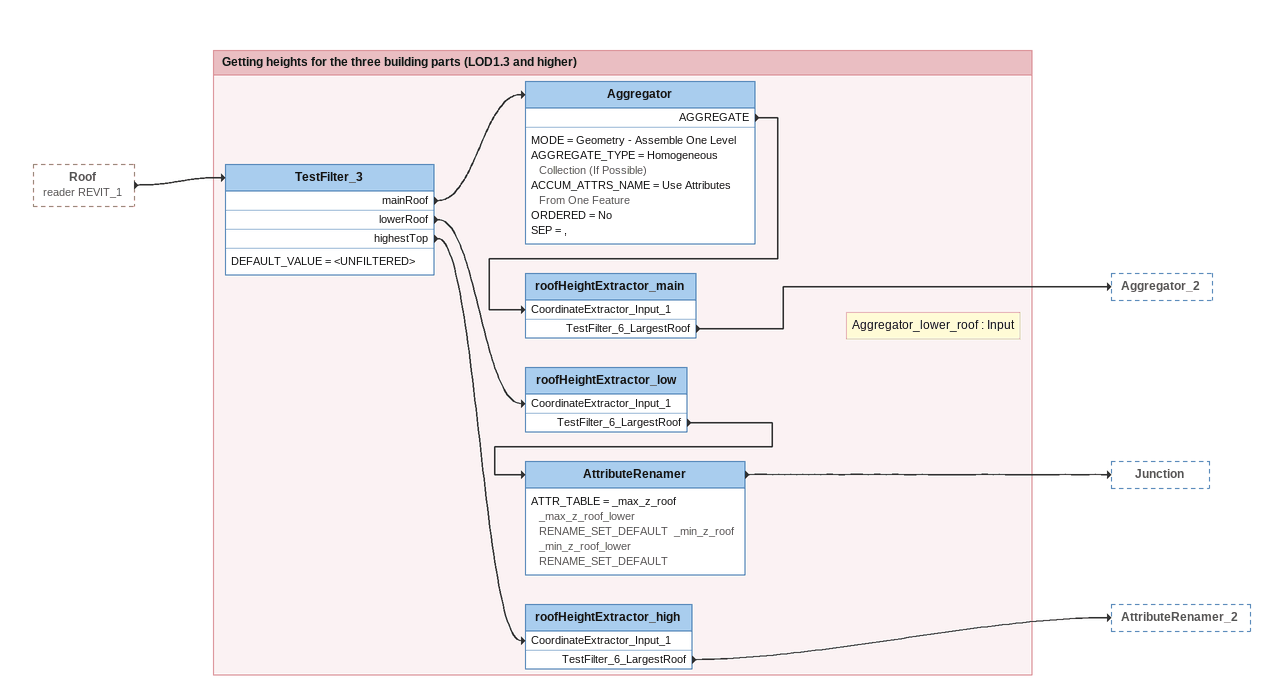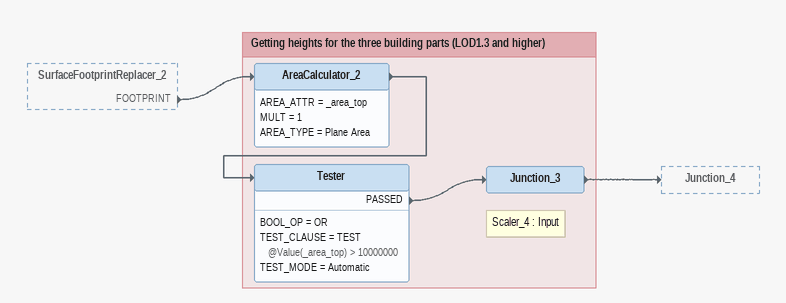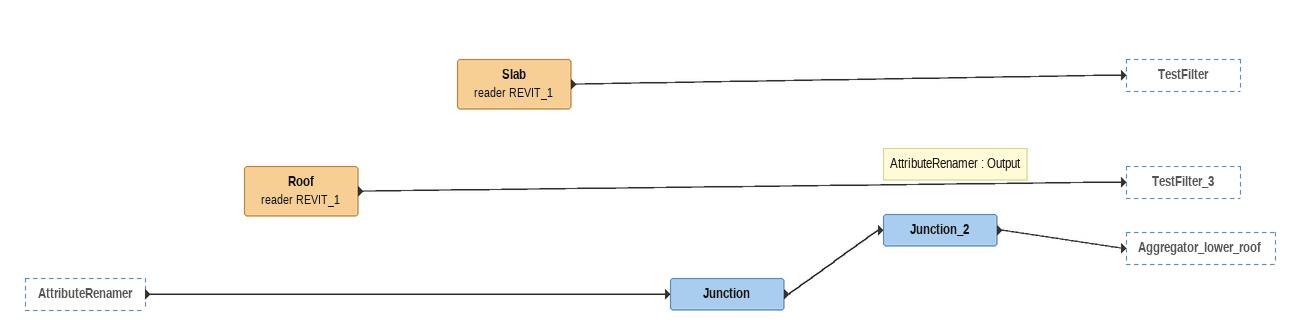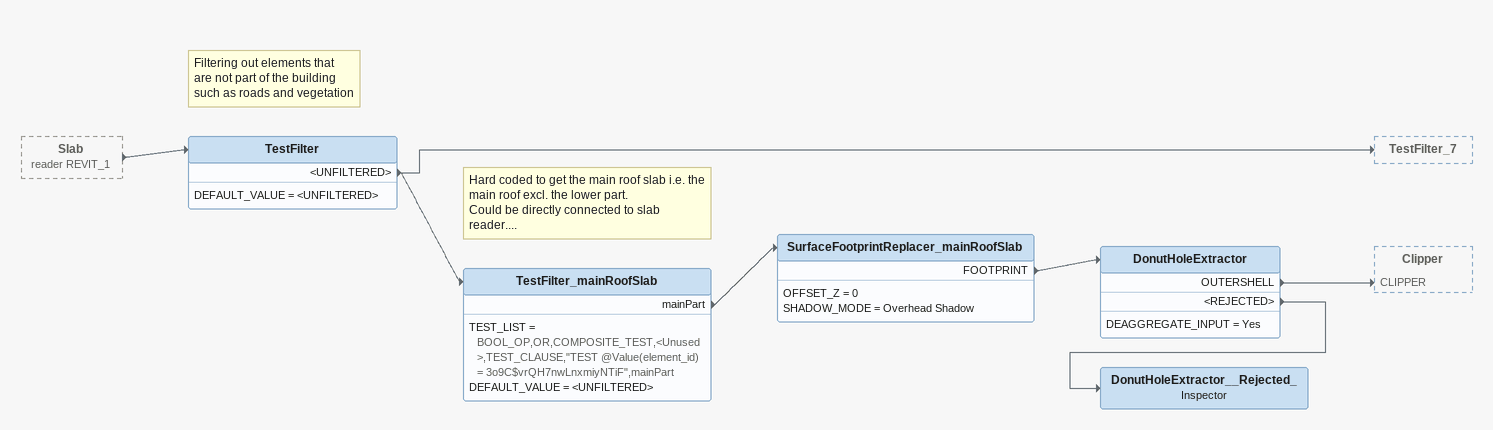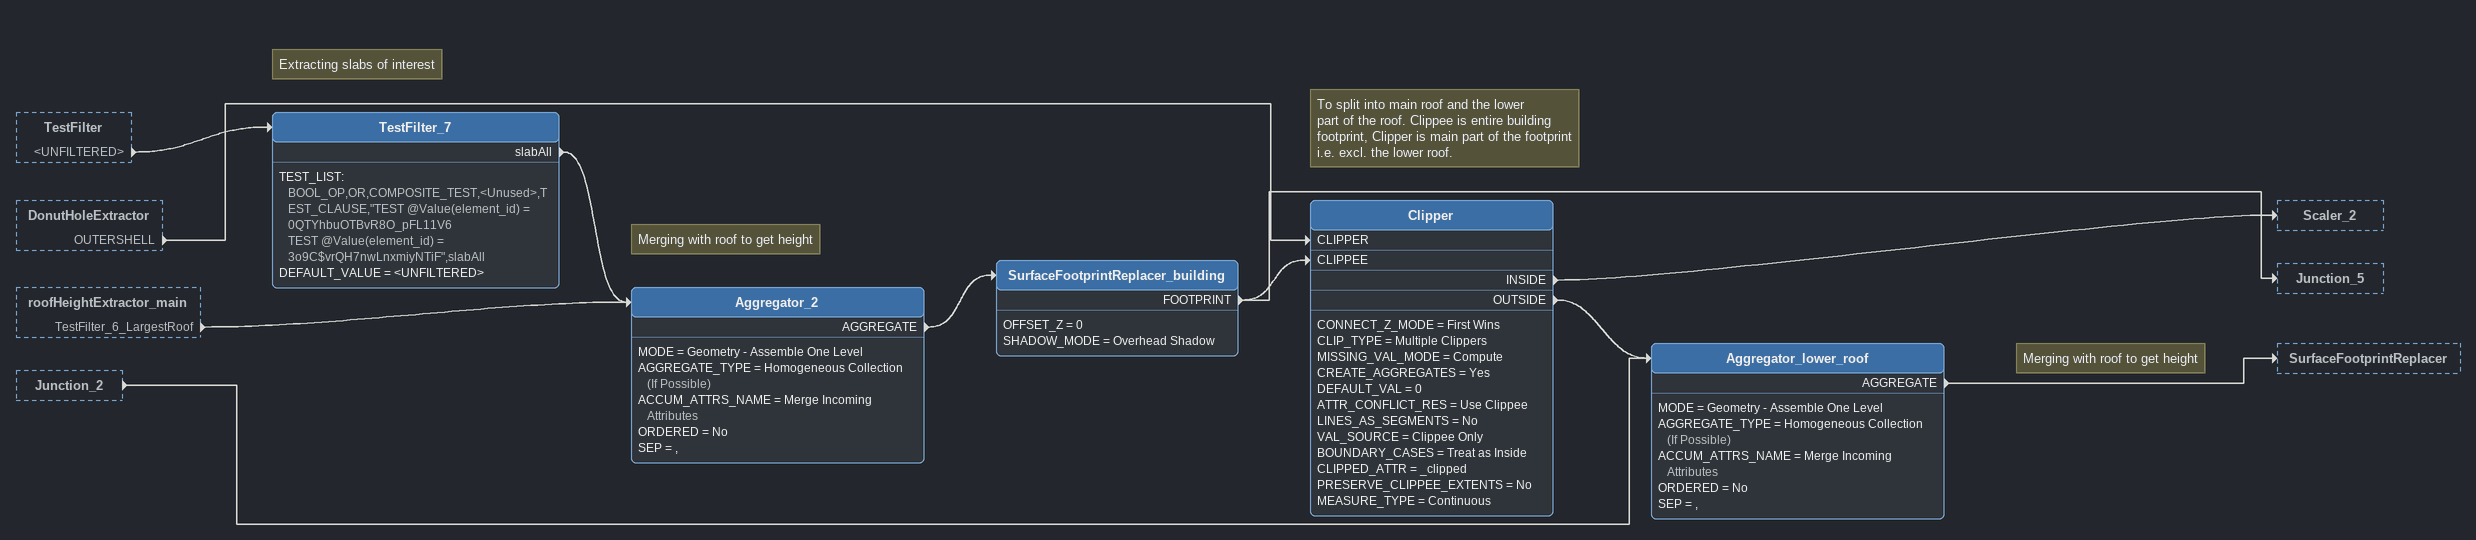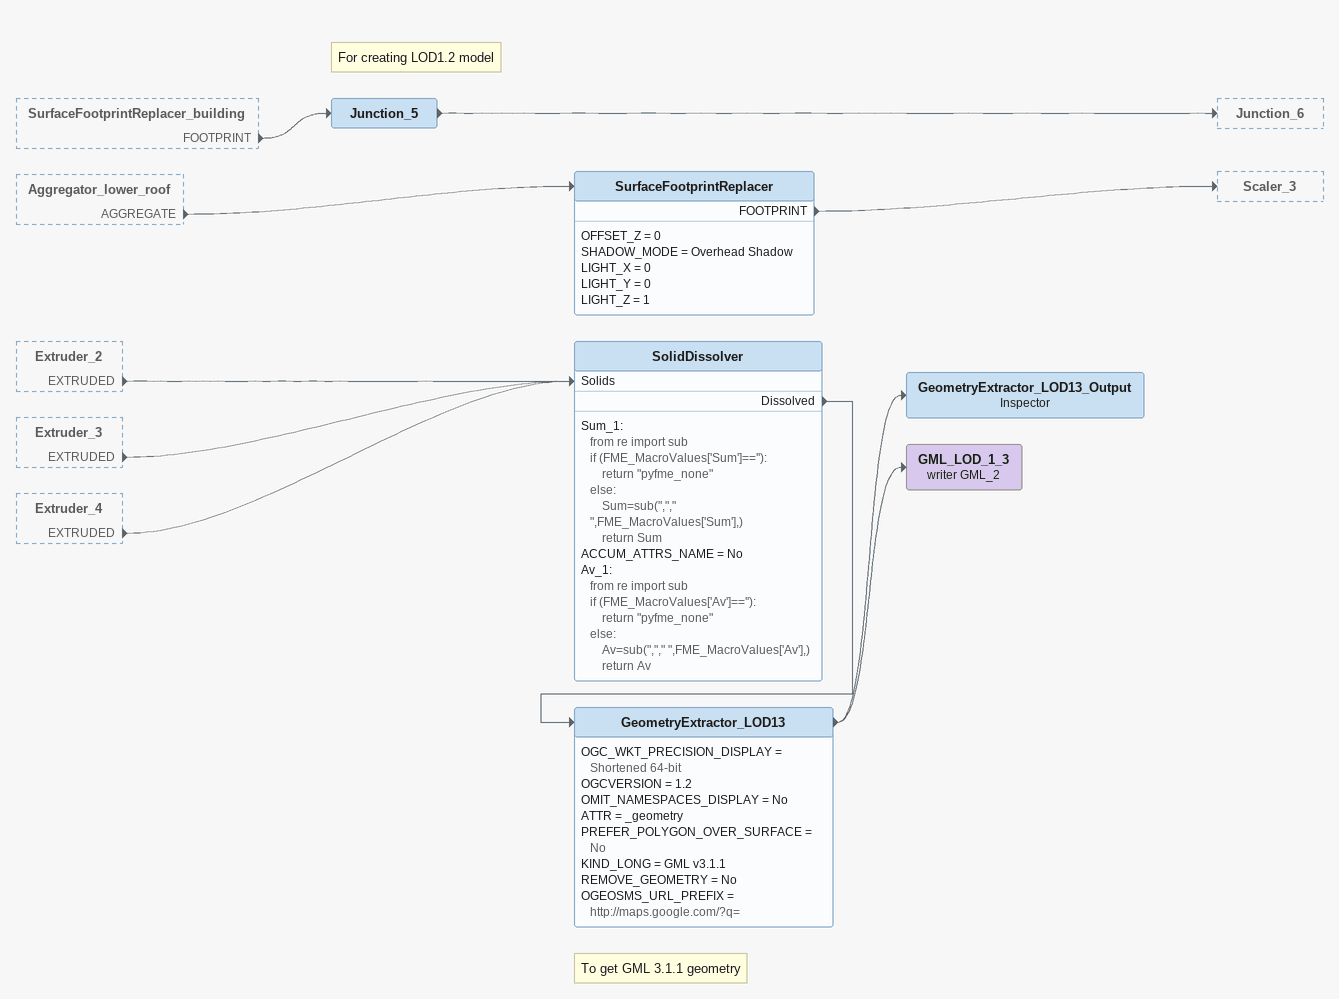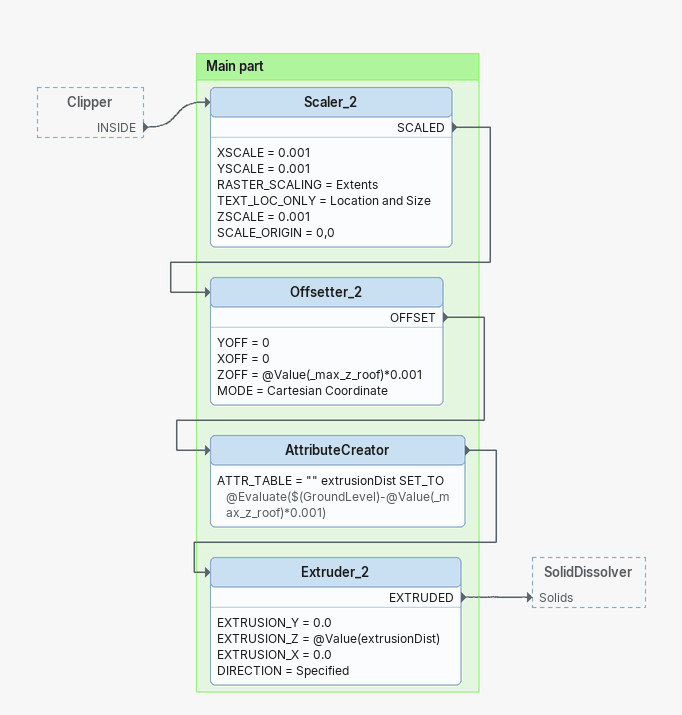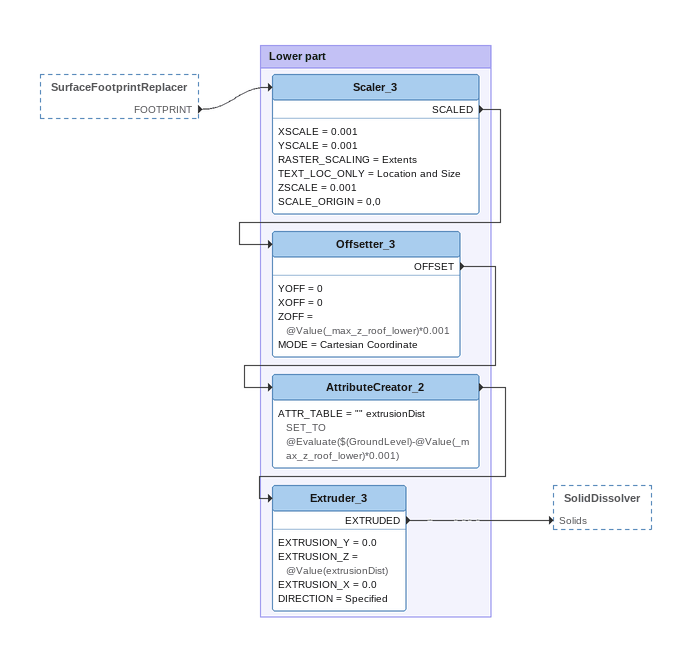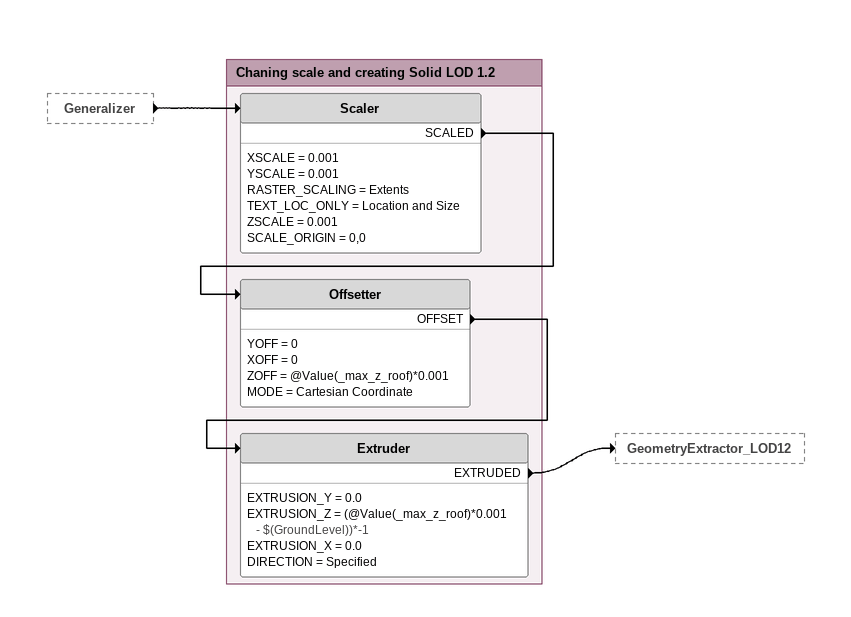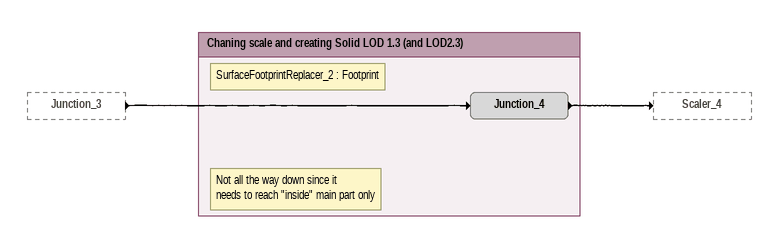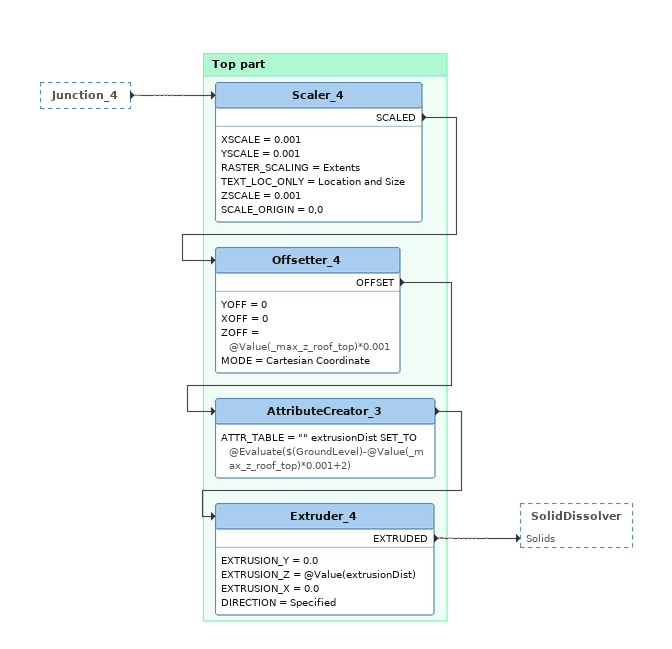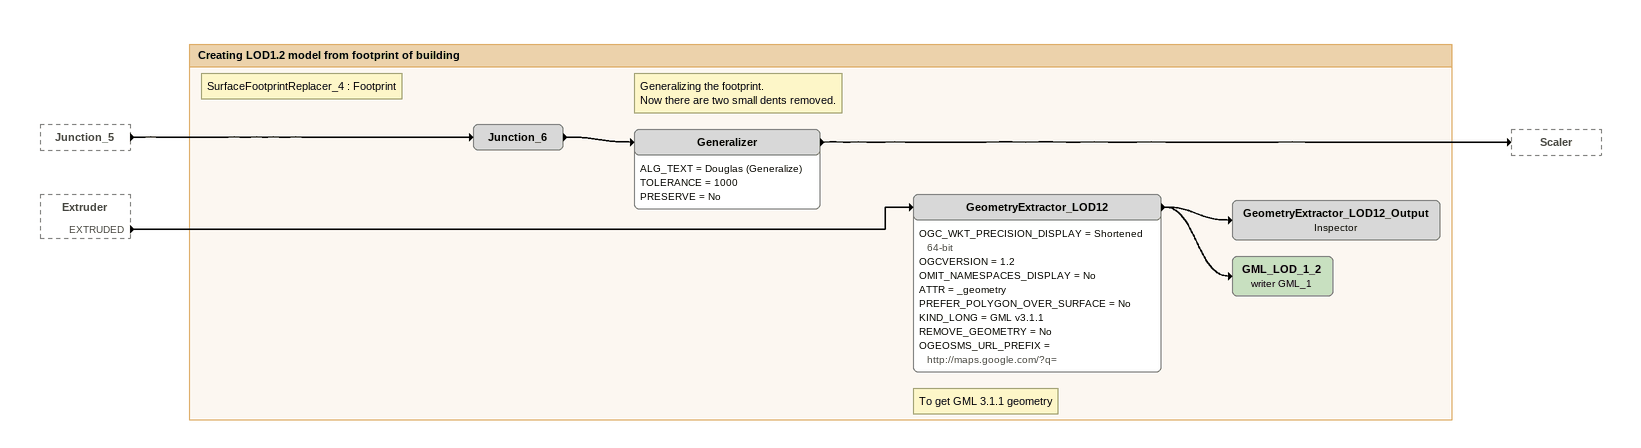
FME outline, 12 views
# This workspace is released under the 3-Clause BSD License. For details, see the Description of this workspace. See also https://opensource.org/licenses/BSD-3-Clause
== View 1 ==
Roof (reader REVIT_1) [outside]
    -> TestFilter_3

Bookmark: Getting heights for the three building parts (LOD1.3 and higher)
TestFilter_3
    DEFAULT_VALUE = <UNFILTERED>
    mainRoof -> Aggregator
    lowerRoof -> roofHeightExtractor_low [CoordinateExtractor_Input_1]
    highestTop -> roofHeightExtractor_high [CoordinateExtractor_Input_1]
Aggregator
    MODE = Geometry - Assemble One Level
    AGGREGATE_TYPE = Homogeneous Collection (If Possible)
    ACCUM_ATTRS_NAME = Use Attributes From One Feature
    ORDERED = No
    SEP = ,
    AGGREGATE -> roofHeightExtractor_main [CoordinateExtractor_Input_1]
roofHeightExtractor_main
    TestFilter_6_LargestRoof -> Aggregator_2
roofHeightExtractor_low
    TestFilter_6_LargestRoof -> AttributeRenamer
Note: Aggregator_lower_roof : Input
AttributeRenamer
    ATTR_TABLE = _max_z_roof _max_z_roof_lower RENAME_SET_DEFAULT  _min_z_roof _min_z_roof_lower RENAME_SET_DEFAULT
    -> Junction
roofHeightExtractor_high
    TestFilter_6_LargestRoof -> AttributeRenamer_2

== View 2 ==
SurfaceFootprintReplacer_2 [outside]
    FOOTPRINT -> AreaCalculator_2

Bookmark: Getting heights for the three building parts (LOD1.3 and higher)
AreaCalculator_2
    AREA_ATTR = _area_top
    MULT = 1
    AREA_TYPE = Plane Area
    -> Tester
Tester
    BOOL_OP = OR
    TEST_CLAUSE = TEST @Value(_area_top) > 10000000
    TEST_MODE = Automatic
    PASSED -> Junction_3
Note: Scaler_4 : Input
Junction_3
    -> Junction_4

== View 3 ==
AttributeRenamer [outside]
    -> Junction
Roof (reader REVIT_1)
    -> TestFilter_3
Junction
    -> Junction_2
Note: AttributeRenamer : Output
Junction_2
    -> Aggregator_lower_roof
Slab (reader REVIT_1)
    -> TestFilter

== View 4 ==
Slab (reader REVIT_1) [outside]
    -> TestFilter
Note: Filtering out elements that / are not part of the building / such as roads and vegetation
TestFilter
    DEFAULT_VALUE = <UNFILTERED>
    <UNFILTERED> -> TestFilter_7
    <UNFILTERED> -> TestFilter_mainRoofSlab
Note: Hard coded to get the main roof slab i.e. the / main roof excl. the lower part. / Could be directly connected to slab reader....
TestFilter_mainRoofSlab
    TEST_LIST = BOOL_OP,OR,COMPOSITE_TEST,<Unused>,TEST_CLAUSE,"TEST @Value(element_id) = 3o9C$vrQH7nwLnxmiyNTiF",mainPart
    DEFAULT_VALUE = <UNFILTERED>
    mainPart -> SurfaceFootprintReplacer_mainRoofSlab
SurfaceFootprintReplacer_mainRoofSlab
    OFFSET_Z = 0
    SHADOW_MODE = Overhead Shadow
    FOOTPRINT -> DonutHoleExtractor
DonutHoleExtractor
    DEAGGREGATE_INPUT = Yes
    OUTERSHELL -> Clipper [CLIPPER]
    <REJECTED> -> DonutHoleExtractor__Rejected_
DonutHoleExtractor__Rejected_: Inspector

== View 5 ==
TestFilter [outside]
    <UNFILTERED> -> TestFilter_7
DonutHoleExtractor [outside]
    OUTERSHELL -> Clipper [CLIPPER]
roofHeightExtractor_main [outside]
    TestFilter_6_LargestRoof -> Aggregator_2
Junction_2 [outside]
    -> Aggregator_lower_roof
Note: Extracting slabs of interest
TestFilter_7
    TEST_LIST:
      BOOL_OP,OR,COMPOSITE_TEST,<Unused>,TEST_CLAUSE,"TEST @Value(element_id) = 0QTYhbuOTBvR8O_pFL11V6
      TEST @Value(element_id) = 3o9C$vrQH7nwLnxmiyNTiF",slabAll
    DEFAULT_VALUE = <UNFILTERED>
    slabAll -> Aggregator_2
Note: Merging with roof to get height
Aggregator_2
    MODE = Geometry - Assemble One Level
    AGGREGATE_TYPE = Homogeneous Collection (If Possible)
    ACCUM_ATTRS_NAME = Merge Incoming Attributes
    ORDERED = No
    SEP = ,
    AGGREGATE -> SurfaceFootprintReplacer_building
SurfaceFootprintReplacer_building
    OFFSET_Z = 0
    SHADOW_MODE = Overhead Shadow
    FOOTPRINT -> Clipper [CLIPPEE]
    FOOTPRINT -> Junction_5
Note: To split into main roof and the lower / part of the roof. Clippee is entire building / footprint, Clipper is main part of the footprint / i.e. excl. the lower roof.
Clipper
    CONNECT_Z_MODE = First Wins
    CLIP_TYPE = Multiple Clippers
    MISSING_VAL_MODE = Compute
    CREATE_AGGREGATES = Yes
    DEFAULT_VAL = 0
    ATTR_CONFLICT_RES = Use Clippee
    LINES_AS_SEGMENTS = No
    VAL_SOURCE = Clippee Only
    BOUNDARY_CASES = Treat as Inside
    CLIPPED_ATTR = _clipped
    PRESERVE_CLIPPEE_EXTENTS = No
    MEASURE_TYPE = Continuous
    INSIDE -> Scaler_2
    OUTSIDE -> Aggregator_lower_roof
Note: Merging with roof to get height
Aggregator_lower_roof
    MODE = Geometry - Assemble One Level
    AGGREGATE_TYPE = Homogeneous Collection (If Possible)
    ACCUM_ATTRS_NAME = Merge Incoming Attributes
    ORDERED = No
    SEP = ,
    AGGREGATE -> SurfaceFootprintReplacer

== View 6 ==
SurfaceFootprintReplacer_building [outside]
    FOOTPRINT -> Junction_5
Aggregator_lower_roof [outside]
    AGGREGATE -> SurfaceFootprintReplacer
Extruder_2 [outside]
    EXTRUDED -> SolidDissolver [Solids]
Extruder_3 [outside]
    EXTRUDED -> SolidDissolver [Solids]
Extruder_4 [outside]
    EXTRUDED -> SolidDissolver [Solids]
SurfaceFootprintReplacer
    OFFSET_Z = 0
    SHADOW_MODE = Overhead Shadow
    LIGHT_X = 0
    LIGHT_Y = 0
    LIGHT_Z = 1
    FOOTPRINT -> Scaler_3
SolidDissolver
    Sum_1:
      from re import sub
      if (FME_MacroValues['Sum']==''):
          return "pyfme_none"
      else:
          Sum=sub(","," ",FME_MacroValues['Sum'],)
          return Sum
    ACCUM_ATTRS_NAME = No
    Av_1:
      from re import sub
      if (FME_MacroValues['Av']==''):
          return "pyfme_none"
      else:
          Av=sub(","," ",FME_MacroValues['Av'],)
          return Av
    Dissolved -> GeometryExtractor_LOD13
Note: To get GML 3.1.1 geometry
GeometryExtractor_LOD13
    OGC_WKT_PRECISION_DISPLAY = Shortened 64-bit
    OGCVERSION = 1.2
    OMIT_NAMESPACES_DISPLAY = No
    ATTR = _geometry
    PREFER_POLYGON_OVER_SURFACE = No
    KIND_LONG = GML v3.1.1
    REMOVE_GEOMETRY = No
    OGEOSMS_URL_PREFIX = http://maps.google.com/?q=
    -> GML_LOD_1_3 (writer GML_2)
    -> GeometryExtractor_LOD13_Output
GeometryExtractor_LOD13_Output: Inspector
GML_LOD_1_3 (writer GML_2)
Note: For creating LOD1.2 model
Junction_5
    -> Junction_6

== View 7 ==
Clipper [outside]
    INSIDE -> Scaler_2

Bookmark: Main part
Scaler_2
    XSCALE = 0.001
    YSCALE = 0.001
    RASTER_SCALING = Extents
    TEXT_LOC_ONLY = Location and Size
    ZSCALE = 0.001
    SCALE_ORIGIN = 0,0
    SCALED -> Offsetter_2
Offsetter_2
    YOFF = 0
    XOFF = 0
    ZOFF = @Value(_max_z_roof)*0.001
    MODE = Cartesian Coordinate
    OFFSET -> AttributeCreator
AttributeCreator
    ATTR_TABLE = "" extrusionDist SET_TO @Evaluate($(GroundLevel)-@Value(_max_z_roof)*0.001)
    -> Extruder_2
Extruder_2
    EXTRUSION_Y = 0.0
    EXTRUSION_Z = @Value(extrusionDist)
    EXTRUSION_X = 0.0
    DIRECTION = Specified
    EXTRUDED -> SolidDissolver [Solids]

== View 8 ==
SurfaceFootprintReplacer [outside]
    FOOTPRINT -> Scaler_3

Bookmark: Lower part
Scaler_3
    XSCALE = 0.001
    YSCALE = 0.001
    RASTER_SCALING = Extents
    TEXT_LOC_ONLY = Location and Size
    ZSCALE = 0.001
    SCALE_ORIGIN = 0,0
    SCALED -> Offsetter_3
Offsetter_3
    YOFF = 0
    XOFF = 0
    ZOFF = @Value(_max_z_roof_lower)*0.001
    MODE = Cartesian Coordinate
    OFFSET -> AttributeCreator_2
AttributeCreator_2
    ATTR_TABLE = "" extrusionDist SET_TO @Evaluate($(GroundLevel)-@Value(_max_z_roof_lower)*0.001)
    -> Extruder_3
Extruder_3
    EXTRUSION_Y = 0.0
    EXTRUSION_Z = @Value(extrusionDist)
    EXTRUSION_X = 0.0
    DIRECTION = Specified
    EXTRUDED -> SolidDissolver [Solids]

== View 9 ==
Generalizer [outside]
    -> Scaler

Bookmark: Chaning scale and creating Solid LOD 1.2
Scaler
    XSCALE = 0.001
    YSCALE = 0.001
    RASTER_SCALING = Extents
    TEXT_LOC_ONLY = Location and Size
    ZSCALE = 0.001
    SCALE_ORIGIN = 0,0
    SCALED -> Offsetter
Offsetter
    YOFF = 0
    XOFF = 0
    ZOFF = @Value(_max_z_roof)*0.001
    MODE = Cartesian Coordinate
    OFFSET -> Extruder
Extruder
    EXTRUSION_Y = 0.0
    EXTRUSION_Z = (@Value(_max_z_roof)*0.001 - $(GroundLevel))*-1
    EXTRUSION_X = 0.0
    DIRECTION = Specified
    EXTRUDED -> GeometryExtractor_LOD12

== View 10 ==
Junction_3 [outside]
    -> Junction_4

Bookmark: Chaning scale and creating Solid LOD 1.3 (and LOD2.3)
Note: SurfaceFootprintReplacer_2 : Footprint
Note: Not all the way down since it / needs to reach "inside" main part only
Junction_4
    -> Scaler_4

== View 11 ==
Junction_4 [outside]
    -> Scaler_4

Bookmark: Top part
Scaler_4
    XSCALE = 0.001
    YSCALE = 0.001
    RASTER_SCALING = Extents
    TEXT_LOC_ONLY = Location and Size
    ZSCALE = 0.001
    SCALE_ORIGIN = 0,0
    SCALED -> Offsetter_4
Offsetter_4
    YOFF = 0
    XOFF = 0
    ZOFF = @Value(_max_z_roof_top)*0.001
    MODE = Cartesian Coordinate
    OFFSET -> AttributeCreator_3
AttributeCreator_3
    ATTR_TABLE = "" extrusionDist SET_TO @Evaluate($(GroundLevel)-@Value(_max_z_roof_top)*0.001+2)
    -> Extruder_4
Extruder_4
    EXTRUSION_Y = 0.0
    EXTRUSION_Z = @Value(extrusionDist)
    EXTRUSION_X = 0.0
    DIRECTION = Specified
    EXTRUDED -> SolidDissolver [Solids]

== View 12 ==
Junction_5 [outside]
    -> Junction_6
Extruder [outside]
    EXTRUDED -> GeometryExtractor_LOD12

Bookmark: Creating LOD1.2 model from footprint of building
Note: SurfaceFootprintReplacer_4 : Footprint
Junction_6
    -> Generalizer
Note: Generalizing the footprint. / Now there are two small dents removed.
Generalizer
    ALG_TEXT = Douglas (Generalize)
    TOLERANCE = 1000
    PRESERVE = No
    -> Scaler
Note: To get GML 3.1.1 geometry
GeometryExtractor_LOD12
    OGC_WKT_PRECISION_DISPLAY = Shortened 64-bit
    OGCVERSION = 1.2
    OMIT_NAMESPACES_DISPLAY = No
    ATTR = _geometry
    PREFER_POLYGON_OVER_SURFACE = No
    KIND_LONG = GML v3.1.1
    REMOVE_GEOMETRY = No
    OGEOSMS_URL_PREFIX = http://maps.google.com/?q=
    -> GML_LOD_1_2 (writer GML_1)
    -> GeometryExtractor_LOD12_Output
GeometryExtractor_LOD12_Output: Inspector
GML_LOD_1_2 (writer GML_1)
